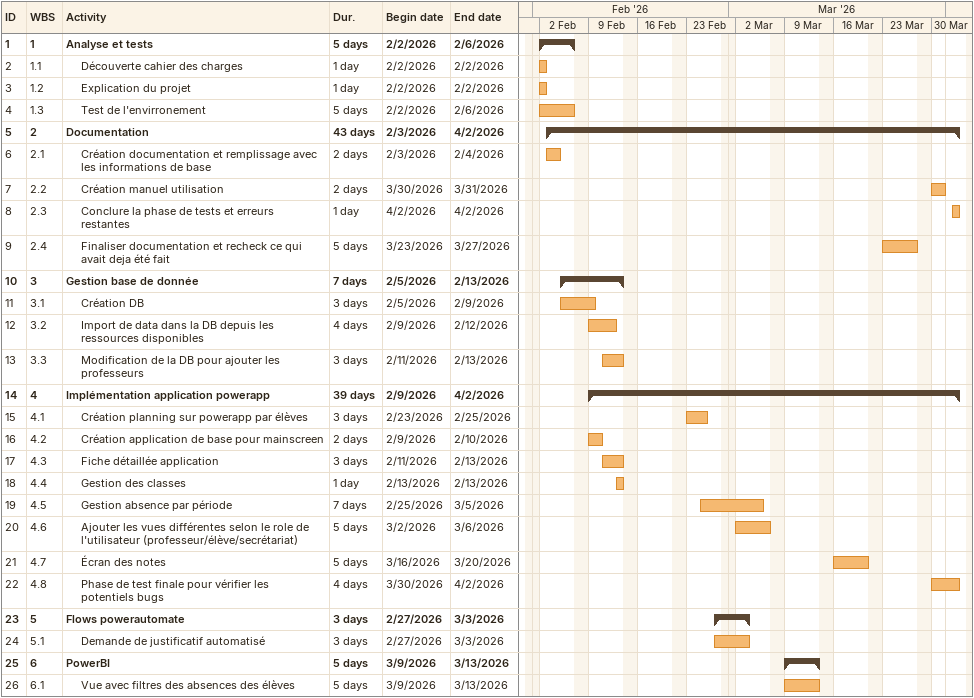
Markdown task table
| ID | WBS | Task | Duration | Start | Finish |
|---|---|---|---|---|---|
| 1 | 1 | **Analyse et tests** | 5d | 2026-02-02 | 2026-02-06 |
| 2 | 1.1 | Découverte cahier des charges | 1d | 2026-02-02 | 2026-02-02 |
| 3 | 1.2 | Explication du projet | 1d | 2026-02-02 | 2026-02-02 |
| 4 | 1.3 | Test de l'envirronement | 5d | 2026-02-02 | 2026-02-06 |
| 5 | 2 | **Documentation** | 43d | 2026-02-03 | 2026-04-02 |
| 6 | 2.1 | Création documentation et remplissage avec les informations de base | 2d | 2026-02-03 | 2026-02-04 |
| 7 | 2.2 | Création manuel utilisation | 2d | 2026-03-30 | 2026-03-31 |
| 8 | 2.3 | Conclure la phase de tests et erreurs restantes | 1d | 2026-04-02 | 2026-04-02 |
| 9 | 2.4 | Finaliser documentation et recheck ce qui avait deja été fait | 5d | 2026-03-23 | 2026-03-27 |
| 10 | 3 | **Gestion base de donnée** | 7d | 2026-02-05 | 2026-02-13 |
| 11 | 3.1 | Création DB | 3d | 2026-02-05 | 2026-02-09 |
| 12 | 3.2 | Import de data dans la DB depuis les ressources disponibles | 4d | 2026-02-09 | 2026-02-12 |
| 13 | 3.3 | Modification de la DB pour ajouter les professeurs | 3d | 2026-02-11 | 2026-02-13 |
| 14 | 4 | **Implémentation application powerapp** | 39d | 2026-02-09 | 2026-04-02 |
| 15 | 4.1 | Création planning sur powerapp par élèves | 3d | 2026-02-23 | 2026-02-25 |
| 16 | 4.2 | Création application de base pour mainscreen | 2d | 2026-02-09 | 2026-02-10 |
| 17 | 4.3 | Fiche détaillée application | 3d | 2026-02-11 | 2026-02-13 |
| 18 | 4.4 | Gestion des classes | 1d | 2026-02-13 | 2026-02-13 |
| 19 | 4.5 | Gestion absence par période | 7d | 2026-02-25 | 2026-03-05 |
| 20 | 4.6 | Ajouter les vues différentes selon le role de l'utilisateur (professeur/élève/secrétariat) | 5d | 2026-03-02 | 2026-03-06 |
| 21 | 4.7 | Écran des notes | 5d | 2026-03-16 | 2026-03-20 |
| 22 | 4.8 | Phase de test finale pour vérifier les potentiels bugs | 4d | 2026-03-30 | 2026-04-02 |
| 23 | 5 | **Flows powerautomate** | 3d | 2026-02-27 | 2026-03-03 |
| 24 | 5.1 | Demande de justificatif automatisé | 3d | 2026-02-27 | 2026-03-03 |
| 25 | 6 | **PowerBI** | 5d | 2026-03-09 | 2026-03-13 |
| 26 | 6.1 | Vue avec filtres des absences des élèves | 5d | 2026-03-09 | 2026-03-13 |
